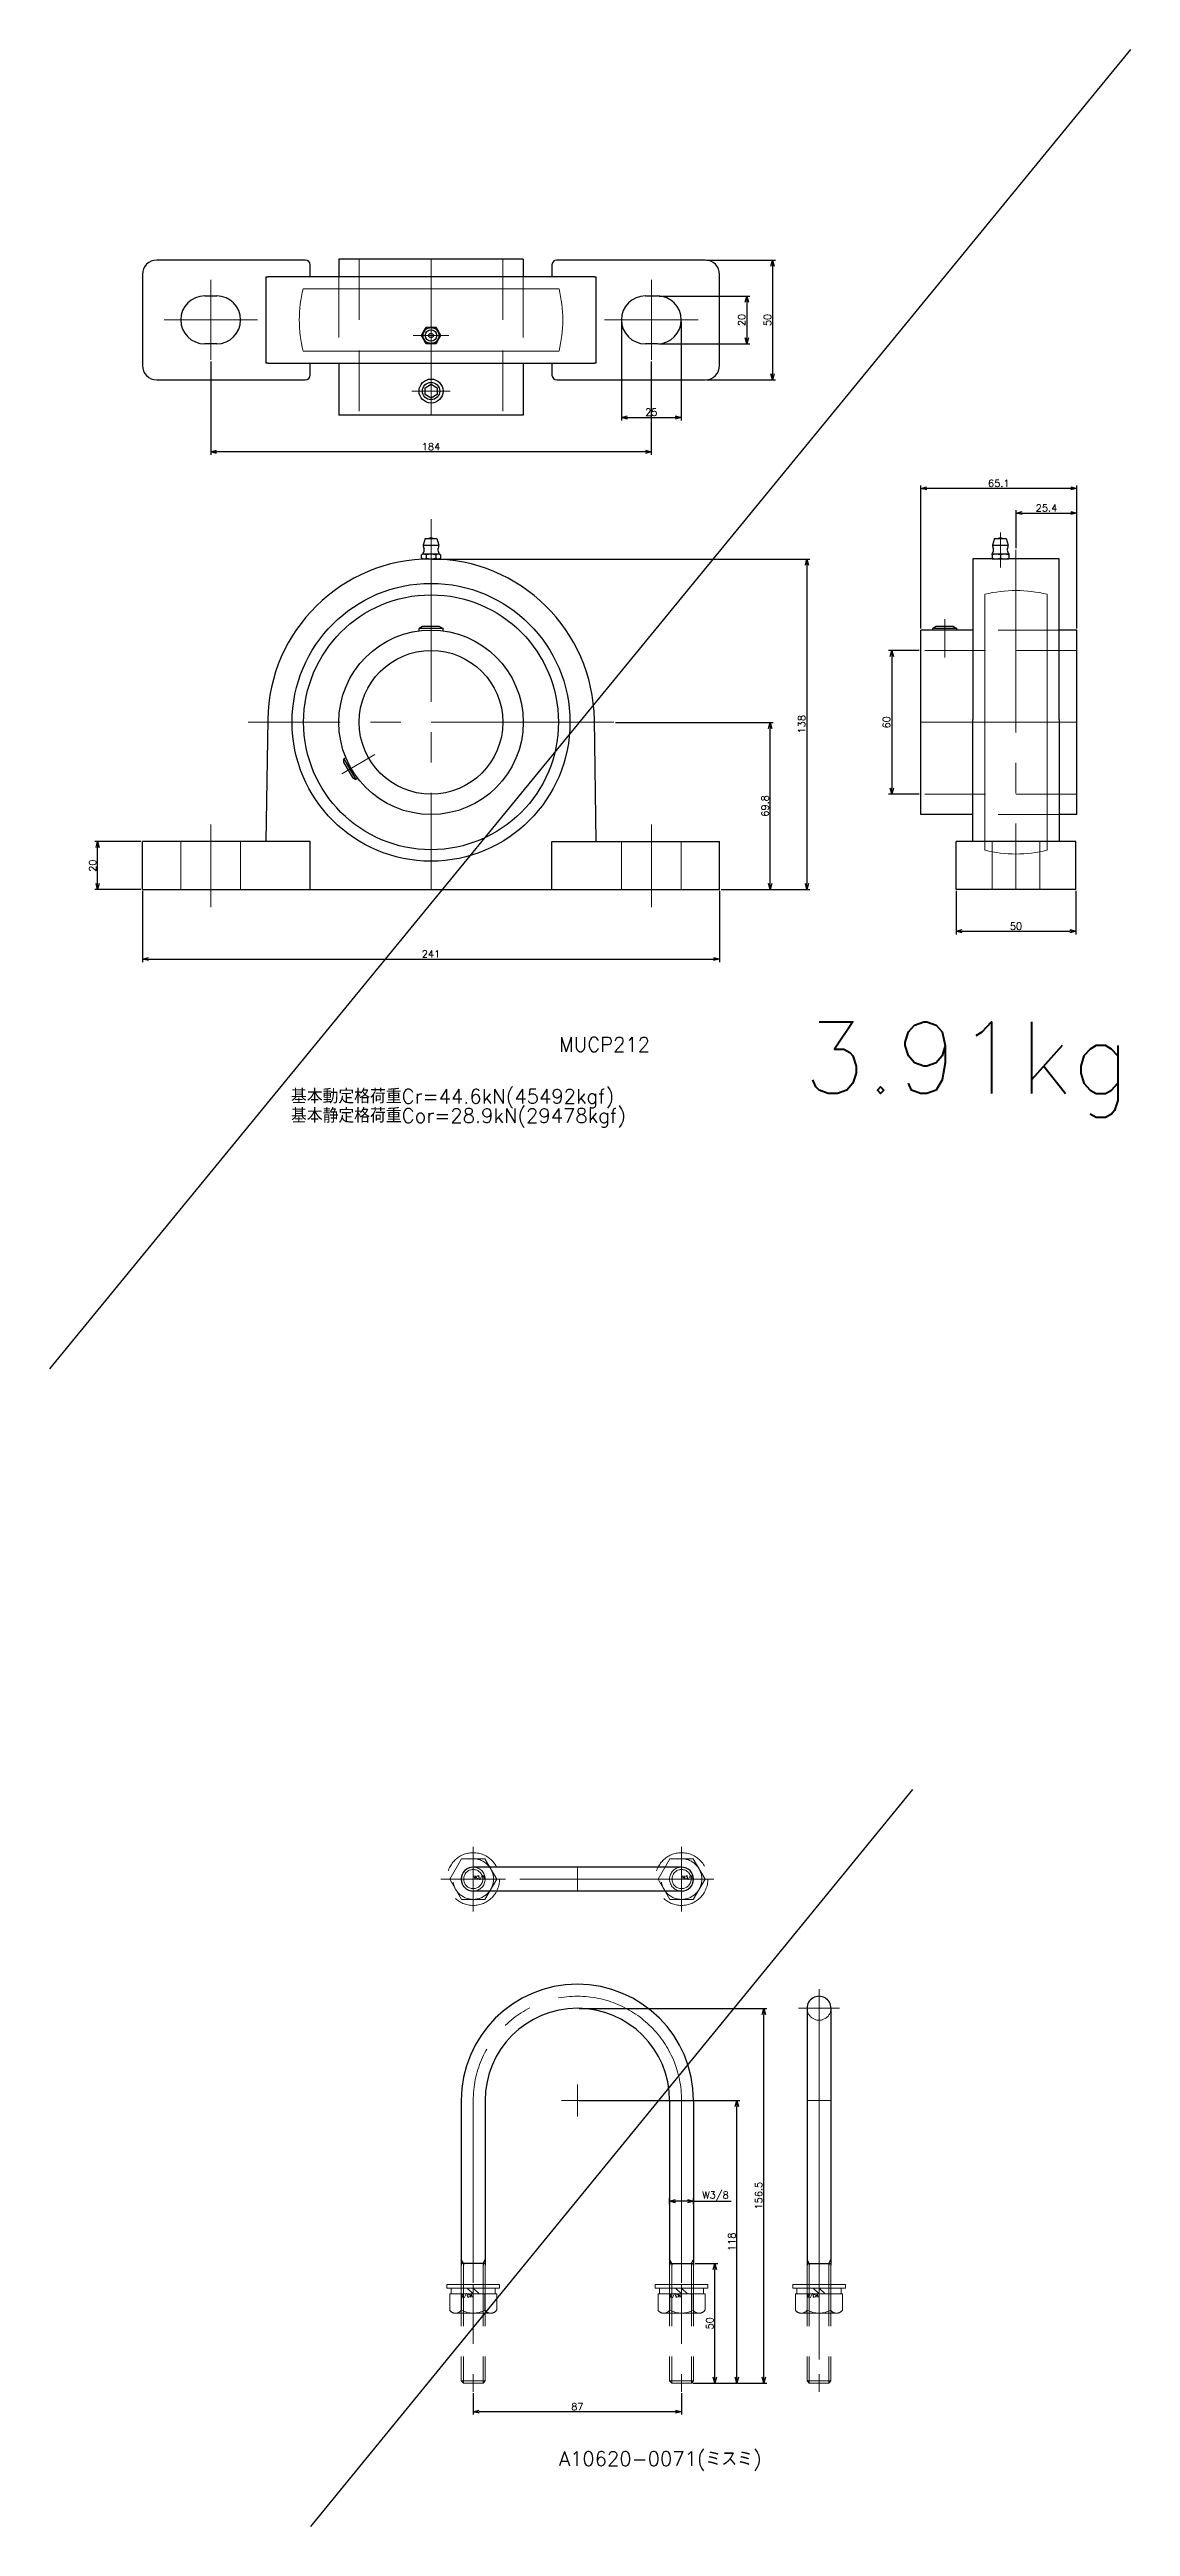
# Model space of a CAD drawing. Header units: millimetres. Extents: x -8731 to 85711, y -14522 to 31379.
# Drawn here: x -4437 to -3986, y 7098 to 8132 of the extents above; entities that cross this region are included whole.
import ezdxf

# ---------------------------------------------------------------- set-up
doc = ezdxf.new("R2010")
doc.units = ezdxf.units.MM
doc.header["$LTSCALE"] = 4
doc.header["$PDMODE"] = 99
doc.header["$PDSIZE"] = 1
doc.linetypes.add('CENTER2', pattern=[28.575, 19.05, -3.175, 3.175, -3.175])
doc.linetypes.add('HIDDEN', pattern=[9.525, 6.35, -3.175])
for name, color, linetype, lineweight in [('04_HIDDEN', 2, 'HIDDEN', 13), ('05_CENTER', 4, 'CENTER2', 13), ('08_DIM', 3, 'Continuous', 13)]:
    doc.layers.add(name, color=color, linetype=linetype, lineweight=lineweight)
doc.layers.add('10_DRAFT', color=8, linetype='Continuous', lineweight=0, plot=False)
doc.styles.add('KSS_TXT', font='txt.shx', dxfattribs={"bigfont": 'extfont2.shx'})
doc.dimstyles.new('KSS_DIM', dxfattribs={"dimscale": 3, "dimtxt": 3, "dimasz": 2.5, "dimexe": 1.25, "dimexo": 0.625, "dimtad": 1, "dimdsep": 46, "dimtxsty": 'KSS_TXT', "dimblk": 'OPEN30', "dimcen": 0, "dimazin": 2, "dimtfac": 0.75, "dimtmove": 0, "dimatfit": 3, "dimldrblk": 'OPEN30', "dimfxl": 1, "dimtolj": 1, "dimarcsym": 0})

# ---------------------------------------------------------------- blocks, each defined once
blk = doc.blocks.new('A$C05775474_1')
at = {"color": 0, "linetype": 'CENTER2'}
for p, q in [((0, -13.5), (0, 13.5)), ((13.5, 0), (-13.5, 0))]:
    blk.add_line(p, q, dxfattribs=at)
at = {"color": 0}
for p, q in [((-4.9, 8.5), (-9.8, 0)), ((-9.8, 0), (-4.9, -8.5)), ((-4.9, 8.5), (4.9, 8.5)), ((9.8, 0), (4.9, 8.5)), ((4.9, -8.5), (9.8, 0)), ((-4.9, -8.5), (4.9, -8.5))]:
    blk.add_line(p, q, dxfattribs=at)
for radius in [11, 8.49, 5, 4]:
    blk.add_circle((0, 0), radius, dxfattribs=at)
at = {"layer": '10_DRAFT', "style": 'KSS_TXT'}
blk.add_text('W3/8', height=1.25, dxfattribs=at).set_placement((0.3, 0.1))
blk = doc.blocks.new('A$C006C0163_1')
at = {"color": 0, "linetype": 'CENTER2'}
blk.add_line((0, -12), (0, 0), dxfattribs=at)
at = {"color": 0}
for p, q in [((9.8, -4), (-9.8, -4)), ((-9.8, -10.7), (-9.8, -4)), ((-9.2, -4), (-9.2, -1.5)), ((-4.9, -10.7), (-4.9, -4)), ((0, -4), (-2.5, -1.5)), ((0, -1.5), (2.5, -4)), ((4.9, -4), (4.9, -10.7)), ((9.2, -1.5), (9.2, -4)), ((9.8, -4), (9.8, -10.7)), ((7.3, -12), (-7.4, -12))]:
    blk.add_line(p, q, dxfattribs=at)
blk.add_lwpolyline([(11, -1.5), (-11, -1.5), (-11, 0), (11, 0)], close=True, dxfattribs=at)
for centre, radius, start, end in [((-7.4, -9.1), 2.94, 213.626, 326.374), ((0, -2.2), 9.8, 240, 300), ((7.3, -9.1), 2.94, 213.626, 326.374)]:
    blk.add_arc(centre, radius, start, end, dxfattribs=at)
at = {"layer": '10_DRAFT', "style": 'KSS_TXT'}
blk.add_text('W3/8', height=1.25, rotation=180, dxfattribs=at).set_placement((-0.3, -4.1))
blk = doc.blocks.new('_Open30')
at = {"color": 0, "linetype": 'ByBlock', "lineweight": -2}
for p, q in [((-1, 0.27), (0, 0)), ((0, 0), (-1, -0.27)), ((0, 0), (-1, 0))]:
    blk.add_line(p, q, dxfattribs=at)
blk = doc.blocks.new('*D1366')
at = {"layer": '08_DIM', "color": 0, "lineweight": -2, "transparency": 16777216}
for p, q in [((-4216.4, 7314.4), (-4138, 7314.4)), ((-4139.2, 7160.4), (-4139.2, 7311.9)), ((-4168.9, 7157.9), (-4138, 7157.9))]:
    blk.add_line(p, q, dxfattribs=at)
at = {"layer": 'Defpoints', "color": 0, "transparency": 16777216}
for p in [(-4217.1, 7314.4), (-4139.2, 7314.4), (-4169.5, 7157.9)]:
    blk.add_point(p, dxfattribs=at)
at = {"layer": '08_DIM', "color": 0, "lineweight": -2, "transparency": 16777216, "xscale": 2.5, "yscale": 2.5, "zscale": 2.5}
for p, rotation in [((-4139.2, 7314.4), 90), ((-4139.2, 7157.9), 270)]:
    blk.add_blockref('_Open30', p, dxfattribs=dict(at, rotation=rotation))
at = {"layer": '08_DIM', "color": 0, "transparency": 16777216, "insert": (-4141.4, 7236.2), "char_height": 3, "attachment_point": 5, "rotation": 90, "style": 'KSS_TXT'}
blk.add_mtext('\\A1;156.5', dxfattribs=at)
blk = doc.blocks.new('A$C42644532_1_1_1')
at = {"color": 0}
for p, q in [((-5, 38.5), (-5, -68.7)), ((5, 38.5), (5, -68.7)), ((-5, 0), (-5, -68.8)), ((5, 0), (5, -68.8)), ((-4.1, -68), (-5, -66.4)), ((-5, -68), (5, -68)), ((-4.1, -68), (-4.1, -68.8)), ((4.1, -68), (5, -66.4)), ((4.1, -68), (4.1, -68.8))]:
    blk.add_line(p, q, dxfattribs=at)
blk.add_arc((0, 38.5), 5, 0, 180.0012, dxfattribs=at)
at = {"layer": '04_HIDDEN'}
for p, q in [((-5, -68.8), (-5, -117.1)), ((-4.1, -68.8), (-4.1, -118)), ((4.1, -68.8), (4.1, -118)), ((5, -68.8), (5, -117.1)), ((-5, -117.1), (5, -117.1)), ((-5, -117.1), (-4.1, -118)), ((-4.1, -118), (4.1, -118)), ((5, -117.1), (4.1, -118))]:
    blk.add_line(p, q, dxfattribs=at)
at = {"layer": '04_HIDDEN', "color": 0}
blk.add_arc((0, 38.5), 5, 179.9988, 0, dxfattribs=at)
at = {"layer": '05_CENTER', "color": 0}
for p, q in [((0, 46.5), (0, -108.2)), ((-8.6, 38.5), (8.6, 38.5)), ((0, 0), (0, -121.6))]:
    blk.add_line(p, q, dxfattribs=at)
at = {"layer": '10_DRAFT'}
blk.add_line((5, 0), (-5, 0), dxfattribs=at)
blk = doc.blocks.new('A$C44007C93_1_1_1')
at = {"color": 0}
for p, q in [((-48.5, 0), (-48.5, -68.8)), ((-38.5, 0), (-38.5, -68.8)), ((38.5, 0), (38.5, -68.8)), ((48.5, 0), (48.5, -68.8)), ((-47.6, -68), (-48.5, -66.4)), ((-38.5, -68), (-48.5, -68)), ((-47.6, -68), (-47.6, -68.8)), ((-39.4, -68), (-38.5, -66.4)), ((-39.4, -68), (-39.4, -68.8)), ((39.4, -68), (38.5, -66.4)), ((38.5, -68), (48.5, -68)), ((39.4, -68), (39.4, -68.8)), ((47.6, -68), (48.5, -66.4)), ((47.6, -68), (47.6, -68.8))]:
    blk.add_line(p, q, dxfattribs=at)
for radius in [48.5, 38.5]:
    blk.add_arc((0, 0), radius, 0, 180, dxfattribs=at)
at = {"layer": '04_HIDDEN'}
for p, q in [((-48.5, -68.8), (-48.5, -117.1)), ((-47.6, -68.8), (-47.6, -118)), ((-39.4, -68.8), (-39.4, -118)), ((-38.5, -68.8), (-38.5, -117.1)), ((38.5, -68.8), (38.5, -117.1)), ((39.4, -68.8), (39.4, -118)), ((47.6, -68.8), (47.6, -118)), ((48.5, -68.8), (48.5, -117.1)), ((-38.5, -117.1), (-48.5, -117.1)), ((-48.5, -117.1), (-47.6, -118)), ((-39.4, -118), (-47.6, -118)), ((-38.5, -117.1), (-39.4, -118)), ((38.5, -117.1), (48.5, -117.1)), ((38.5, -117.1), (39.4, -118)), ((39.4, -118), (47.6, -118)), ((48.5, -117.1), (47.6, -118))]:
    blk.add_line(p, q, dxfattribs=at)
at = {"layer": '05_CENTER', "color": 0}
for p, q in [((-43.5, 0), (-43.5, -121.6)), ((43.5, 0), (43.5, -121.6))]:
    blk.add_line(p, q, dxfattribs=at)
blk.add_arc((0, 0), 43.5, 0, 180, dxfattribs=at)
at = {"layer": '10_DRAFT'}
for p, q in [((6.7, 0), (-6.7, 0)), ((0, -6.7), (0, 6.7))]:
    blk.add_line(p, q, dxfattribs=at)
blk = doc.blocks.new('*D1435')
at = {"layer": '08_DIM', "color": 0, "lineweight": -2, "transparency": 16777216}
for p, q in [((-4178.6, 7232.6), (-4178.6, 7235.2)), ((-4171.1, 7233.9), (-4176.1, 7233.9)), ((-4168.6, 7232.6), (-4168.6, 7235.2)), ((-4168.6, 7233.9), (-4152.8, 7233.9))]:
    blk.add_line(p, q, dxfattribs=at)
at = {"layer": 'Defpoints', "color": 0, "transparency": 16777216}
for p in [(-4178.6, 7233.9), (-4178.6, 7232), (-4168.6, 7232)]:
    blk.add_point(p, dxfattribs=at)
at = {"layer": '08_DIM', "color": 0, "lineweight": -2, "transparency": 16777216, "xscale": 2.5, "yscale": 2.5, "zscale": 2.5, "rotation": 180}
blk.add_blockref('_Open30', (-4178.6, 7233.9), dxfattribs=at)
at = {"layer": '08_DIM', "color": 0, "lineweight": -2, "transparency": 16777216, "xscale": 2.5, "yscale": 2.5, "zscale": 2.5}
blk.add_blockref('_Open30', (-4168.6, 7233.9), dxfattribs=at)
at = {"layer": '08_DIM', "color": 0, "transparency": 16777216, "insert": (-4159.4, 7236), "char_height": 3, "attachment_point": 5, "style": 'KSS_TXT'}
blk.add_mtext('\\A1;W3/8', dxfattribs=at)
blk = doc.blocks.new('*D1436')
at = {"layer": '08_DIM', "color": 0, "lineweight": -2, "transparency": 16777216}
for p, q in [((-4216.4, 7275.9), (-4149.2, 7275.9)), ((-4150.5, 7160.4), (-4150.5, 7273.4)), ((-4168.9, 7157.9), (-4149.2, 7157.9))]:
    blk.add_line(p, q, dxfattribs=at)
at = {"layer": 'Defpoints', "color": 0, "transparency": 16777216}
for p in [(-4217.1, 7275.9), (-4150.5, 7275.9), (-4169.5, 7157.9)]:
    blk.add_point(p, dxfattribs=at)
at = {"layer": '08_DIM', "color": 0, "lineweight": -2, "transparency": 16777216, "xscale": 2.5, "yscale": 2.5, "zscale": 2.5}
for p, rotation in [((-4150.5, 7275.9), 90), ((-4150.5, 7157.9), 270)]:
    blk.add_blockref('_Open30', p, dxfattribs=dict(at, rotation=rotation))
at = {"layer": '08_DIM', "color": 0, "transparency": 16777216, "insert": (-4152.6, 7216.9), "char_height": 3, "attachment_point": 5, "rotation": 90, "style": 'KSS_TXT'}
blk.add_mtext('\\A1;118', dxfattribs=at)
blk = doc.blocks.new('*D1437')
at = {"layer": '08_DIM', "color": 0, "lineweight": -2, "transparency": 16777216}
for p, q in [((-4167.9, 7207.9), (-4158.4, 7207.9)), ((-4159.7, 7160.4), (-4159.7, 7205.4)), ((-4168.9, 7157.9), (-4158.4, 7157.9))]:
    blk.add_line(p, q, dxfattribs=at)
at = {"layer": 'Defpoints', "color": 0, "transparency": 16777216}
for p in [(-4168.6, 7207.9), (-4159.7, 7207.9), (-4169.5, 7157.9)]:
    blk.add_point(p, dxfattribs=at)
at = {"layer": '08_DIM', "color": 0, "lineweight": -2, "transparency": 16777216, "xscale": 2.5, "yscale": 2.5, "zscale": 2.5}
for p, rotation in [((-4159.7, 7207.9), 90), ((-4159.7, 7157.9), 270)]:
    blk.add_blockref('_Open30', p, dxfattribs=dict(at, rotation=rotation))
at = {"layer": '08_DIM', "color": 0, "transparency": 16777216, "insert": (-4161.8, 7182.9), "char_height": 3, "attachment_point": 5, "rotation": 90, "style": 'KSS_TXT'}
blk.add_mtext('\\A1;50', dxfattribs=at)
blk = doc.blocks.new('*D1438')
at = {"layer": '08_DIM', "color": 0, "lineweight": -2, "transparency": 16777216}
for p, q in [((-4260.6, 7153.8), (-4260.6, 7144.8)), ((-4176.1, 7146), (-4258.1, 7146)), ((-4173.6, 7153.8), (-4173.6, 7144.8))]:
    blk.add_line(p, q, dxfattribs=at)
at = {"layer": 'Defpoints', "color": 0, "transparency": 16777216}
for p in [(-4260.6, 7154.4), (-4260.6, 7146), (-4173.6, 7154.4)]:
    blk.add_point(p, dxfattribs=at)
at = {"layer": '08_DIM', "color": 0, "lineweight": -2, "transparency": 16777216, "xscale": 2.5, "yscale": 2.5, "zscale": 2.5, "rotation": 180}
blk.add_blockref('_Open30', (-4260.6, 7146), dxfattribs=at)
at = {"layer": '08_DIM', "color": 0, "lineweight": -2, "transparency": 16777216, "xscale": 2.5, "yscale": 2.5, "zscale": 2.5}
blk.add_blockref('_Open30', (-4173.6, 7146), dxfattribs=at)
at = {"layer": '08_DIM', "color": 0, "transparency": 16777216, "insert": (-4217.1, 7148.1), "char_height": 3, "attachment_point": 5, "style": 'KSS_TXT'}
blk.add_mtext('\\A1;87', dxfattribs=at)
blk = doc.blocks.new('*D2033')
at = {"layer": '08_DIM', "color": 0, "lineweight": -2, "transparency": 16777216}
for p, q in [((-4074.3, 7881.3), (-4087.1, 7881.3)), ((-4085.8, 7878.8), (-4085.8, 7823.8)), ((-4074.3, 7821.3), (-4087.1, 7821.3))]:
    blk.add_line(p, q, dxfattribs=at)
at = {"layer": 'Defpoints', "color": 0, "transparency": 16777216}
for p in [(-4073.6, 7881.3), (-4085.8, 7821.3), (-4073.6, 7821.3)]:
    blk.add_point(p, dxfattribs=at)
at = {"layer": '08_DIM', "color": 0, "lineweight": -2, "transparency": 16777216, "xscale": 2.5, "yscale": 2.5, "zscale": 2.5}
for p, rotation in [((-4085.8, 7881.3), 90), ((-4085.8, 7821.3), 270)]:
    blk.add_blockref('_Open30', p, dxfattribs=dict(at, rotation=rotation))
at = {"layer": '08_DIM', "color": 0, "transparency": 16777216, "insert": (-4088, 7851.3), "char_height": 3, "attachment_point": 5, "rotation": 90, "style": 'KSS_TXT'}
blk.add_mtext('\\A1;60', dxfattribs=at)
blk = doc.blocks.new('MUCP212c_1_1_1')
at = {"color": 0}
for p, q in [((-144.5, 25), (-206.5, 25)), ((-142.5, 18), (-142.5, 23)), ((-53.5, 25.4), (-130.5, 25.4)), ((-130.5, 25.4), (-130.5, 18)), ((-53.5, 25.4), (-53.5, 18)), ((-41.5, 23), (-41.5, 18)), ((22.5, 25), (-39.5, 25)), ((-212.5, 19), (-212.5, -19)), ((-161, 18), (-161, -18)), ((-161, 18), (-160.2, 18)), ((-23.8, 18), (-160.2, 18)), ((-23.8, 18), (-23, 18)), ((-23, -18), (-23, 18)), ((28.5, -19), (28.5, 19)), ((-186.5, 10), (-181.5, 10)), ((-2.5, 10), (2.5, 10)), ((-181.5, -10), (-186.5, -10)), ((2.5, -10), (-2.5, -10)), ((-160.2, -18), (-161, -18)), ((-160.2, -18), (-23.8, -18)), ((-142.5, -23), (-142.5, -18)), ((-130.5, -18), (-130.5, -39.7)), ((-53.5, -18), (-53.5, -39.7)), ((-41.5, -18), (-41.5, -23)), ((-23, -18), (-23.8, -18)), ((-206.5, -25), (-144.5, -25)), ((-94.5, -28.3), (-92, -26.8)), ((-94.5, -31.1), (-94.5, -28.3)), ((-92, -26.8), (-89.5, -28.3)), ((-89.5, -28.3), (-89.5, -31.1)), ((-39.5, -25), (22.5, -25)), ((-53.5, -39.7), (-130.5, -39.7)), ((-92, -32.6), (-94.5, -31.1)), ((-89.5, -31.1), (-92, -32.6))]:
    blk.add_line(p, q, dxfattribs=at)
for centre, radius in [((-92, -6.5), 3.3), ((-92, -6.5), 2.4), ((-92, -6.5), 0.929), ((-92, -29.7), 5), ((-92, -29.7), 3.61)]:
    blk.add_circle(centre, radius, dxfattribs=at)
for centre, radius, start, end in [((-206.5, 19), 6, 90, 180), ((-144.5, 23), 2, 0, 90), ((-39.5, 23), 2, 90, 180), ((22.5, 19), 6, 0, 90), ((-186.5, 0), 10, 90, 270), ((-181.5, 0), 10, 270, 90), ((-2.5, 0), 10, 90, 270), ((2.5, 0), 10, 270, 90), ((-92, -6.5), 3.5, 150, 210), ((-92, -6.5), 3.5, 90, 150), ((-92, -6.5), 3.5, 210, 270), ((-92, -6.5), 3.5, 30, 90), ((-92, -6.5), 3.5, 270, 330), ((-92, -6.5), 3.5, 330, 30), ((-206.5, -19), 6, 180, 270), ((22.5, -19), 6, 270, 0), ((-144.5, -23), 2, 270, 0), ((-39.5, -23), 2, 180, 270)]:
    blk.add_arc(centre, radius, start, end, dxfattribs=at)
for points, weights in [([(-96, -6.5), (-95.5, -5.6), (-95, -4.7)], [1.06657306684, 1.07194812406, 1]), ([(-95, -8.2), (-95.5, -7.4), (-96, -6.5)], [1, 1.07194812406, 1.06657306684]), ([(-95, -4.7), (-94.6, -3.9), (-94, -3)], [1, 1.07194812406, 1.06657306684]), ([(-94, -10), (-94.6, -9.1), (-95, -8.2)], [1.06657306684, 1.07194812406, 1]), ([(-94, -3), (-92.9, -3), (-92, -3)], [1.06657306684, 1.07194812406, 1]), ([(-92, -10), (-92.9, -10), (-94, -10)], [1, 1.07194812406, 1.06657306684]), ([(-92, -3), (-91.1, -3), (-90, -3)], [1, 1.07194812406, 1.06657306684]), ([(-90, -10), (-91.1, -10), (-92, -10)], [1.06657306684, 1.07194812406, 1]), ([(-90, -3), (-89.4, -3.9), (-89, -4.7)], [1.06657306684, 1.07194812406, 1]), ([(-89, -8.2), (-89.4, -9.1), (-90, -10)], [1, 1.07194812406, 1.06657306684]), ([(-89, -4.7), (-88.5, -5.6), (-88, -6.5)], [1, 1.07194812406, 1.06657306684]), ([(-88, -6.5), (-88.5, -7.4), (-89, -8.2)], [1.06657306684, 1.07194812406, 1])]:
    blk.add_rational_spline(points, weights, degree=2, dxfattribs=at)
at = {"layer": '04_HIDDEN', "color": 0}
for p, q in [((-122, 25.4), (-122, -39.7)), ((-62, 25.4), (-62, -39.7)), ((-130.5, 18), (-130.5, -18)), ((-53.5, 18), (-53.5, -18))]:
    blk.add_line(p, q, dxfattribs=at)
at = {"layer": '05_CENTER', "color": 0}
for p, q in [((-184, 16.7), (-184, -16.7)), ((0, 16.7), (0, -16.7)), ((-164.5, 0), (-203.5, 0)), ((-19.5, 0), (19.5, 0)), ((-99.5, -6.5), (-84.5, -6.5)), ((-100, -29.7), (-84, -29.7))]:
    blk.add_line(p, q, dxfattribs=at)
at = {"layer": '10_DRAFT'}
for p, q in [((-92, 25.4), (-92, -39.7)), ((-145.4, 13), (-38.6, 13)), ((-145.4, -13), (-38.6, -13))]:
    blk.add_line(p, q, dxfattribs=at)
for start, end in [(166.328, 193.672), (346.328, 13.672)]:
    blk.add_arc((-92, 0), 55, start, end, dxfattribs=at)
blk = doc.blocks.new('MUCP212a_1_1_1')
at = {"color": 0}
for p, q in [((-2.4, 146.5), (-3.3, 143.8)), ((-2.4, 146.5), (2.4, 146.5)), ((2.4, 146.5), (3.3, 143.8)), ((-3.5, 140), (-4, 139.7)), ((-4, 138.3), (-4, 139.7)), ((-3.5, 138), (-4, 138.3)), ((-3, 140), (-3.5, 140)), ((-3.5, 138), (-3, 138)), ((-3.3, 143.8), (3.3, 143.8)), ((-3.2, 138), (-3.2, 137.9)), ((0, 140), (-3, 140)), ((-3, 138), (0, 138)), ((-2, 139.7), (-2, 138.3)), ((3, 140), (0, 140)), ((0, 138), (3, 138)), ((2, 139.7), (2, 138.3)), ((3.5, 140), (3, 140)), ((3, 138), (3.5, 138)), ((3.2, 138), (3.2, 137.9)), ((3.5, 140), (4, 139.7)), ((3.5, 138), (4, 138.3)), ((4, 139.7), (4, 138.3)), ((-3.6, 109.8), (-5, 109)), ((5, 109), (-5, 109)), ((-5, 108), (-5, 109)), ((3.6, 109.8), (-3.6, 109.8)), ((3.6, 109.8), (5, 109)), ((5, 108), (5, 109)), ((-68.2, 70.9), (-69, 20)), ((69, 20), (68.2, 70.9)), ((-35.6, 55), (-36.4, 54.5)), ((-36.4, 54.5), (-31.4, 45.9)), ((-36.4, 52.9), (-36.4, 54.5)), ((-36.4, 52.9), (-32.8, 46.7)), ((-32.8, 46.7), (-31.4, 45.9)), ((-30.6, 46.4), (-31.4, 45.9)), ((-120.5, 0), (-120.5, 20)), ((-50.5, 20), (-120.5, 20)), ((-50.5, 0), (-50.5, 20)), ((50.5, 20), (120.5, 20)), ((50.5, 0), (50.5, 20)), ((120.5, 0), (120.5, 20)), ((-120.5, 0), (120.5, 0))]:
    blk.add_line(p, q, dxfattribs=at)
for radius in [58, 53.2, 38.5, 30]:
    blk.add_circle((0, 69.8), radius, dxfattribs=at)
for centre, radius, start, end in [((0, 145.2), 1.59, 54.1961, 125.8039), ((0, 69.8), 68.2, 0.8929, 179.1071), ((-8.7, 142.9), 6, 330.761, 348.6534), ((0, 143.8), 3.3, 180, 207.487), ((-3.6, 141.9), 0.8, 348.6534, 27.487), ((3.6, 141.9), 0.8, 152.513, 191.3466), ((0, 143.8), 3.3, 332.513, 0), ((8.7, 142.9), 6, 191.3466, 209.239)]:
    blk.add_arc(centre, radius, start, end, dxfattribs=at)
for points, weights in [([(-3, 140), (-3.5, 140), (-4, 139.7)], [1, 1.07194812406, 1.06657306684]), ([(-4, 138.3), (-3.5, 138), (-3, 138)], [1.06657306684, 1.07194812406, 1]), ([(-2, 139.7), (-2.6, 140), (-3, 140)], [1.06657306684, 1.07194812406, 1]), ([(-3, 138), (-2.6, 138), (-2, 138.3)], [1, 1.07194812406, 1.06657306684]), ([(0, 140), (-0.9, 140), (-2, 139.7)], [1, 1.07194812406, 1.06657306684]), ([(-2, 138.3), (-0.9, 138), (0, 138)], [1.06657306684, 1.07194812406, 1]), ([(2, 139.7), (0.9, 140), (0, 140)], [1.06657306684, 1.07194812406, 1]), ([(0, 138), (0.9, 138), (2, 138.3)], [1, 1.07194812406, 1.06657306684]), ([(3, 140), (2.6, 140), (2, 139.7)], [1, 1.07194812406, 1.06657306684]), ([(2, 138.3), (2.6, 138), (3, 138)], [1.06657306684, 1.07194812406, 1]), ([(4, 139.7), (3.5, 140), (3, 140)], [1.06657306684, 1.07194812406, 1]), ([(3, 138), (3.5, 138), (4, 138.3)], [1, 1.07194812406, 1.06657306684])]:
    blk.add_rational_spline(points, weights, degree=2, dxfattribs=at)
at = {"layer": '04_HIDDEN', "color": 0}
for p, q in [((-104.5, 0), (-104.5, 20)), ((-79.5, 0), (-79.5, 20)), ((79.5, 0), (79.5, 20)), ((104.5, 0), (104.5, 20))]:
    blk.add_line(p, q, dxfattribs=at)
at = {"layer": '05_CENTER', "color": 0}
for p, q in [((0, 154.6), (0, 0)), ((76.3, 69.8), (-76.3, 69.8)), ((-37.2, 48.3), (-23.4, 56.3)), ((-92, 27.1), (-92, -7.4)), ((92, 27.1), (92, -7.4))]:
    blk.add_line(p, q, dxfattribs=at)
blk = doc.blocks.new('MUCP212b_1_1_1')
at = {"color": 0}
for p, q in [((-8.9, 146.5), (-9.8, 143.8)), ((-8.9, 146.5), (-4.1, 146.5)), ((-4.1, 146.5), (-3.2, 143.8)), ((-18, 138), (-18, 70.9)), ((-10, 138), (-18, 138)), ((-8.3, 140), (-10, 140)), ((-10, 139.7), (-10, 138.3)), ((-10, 138), (-8.3, 138)), ((-9.8, 143.8), (-3.2, 143.8)), ((-4.8, 140), (-8.3, 140)), ((-8.3, 138), (-4.8, 138)), ((-6.5, 139.7), (-6.5, 138.3)), ((-3, 140), (-4.8, 140)), ((-4.8, 138), (-3, 138)), ((-3, 139.7), (-3, 138.3)), ((18, 138), (-3, 138)), ((18, 70.9), (18, 138)), ((-39.7, 31.3), (-39.7, 108.3)), ((-18, 108.3), (-39.7, 108.3)), ((-33.3, 109.8), (-34.7, 109)), ((-24.7, 109), (-34.7, 109)), ((-34.7, 108.3), (-34.7, 109)), ((-26.1, 109.8), (-33.3, 109.8)), ((-26.1, 109.8), (-24.7, 109)), ((-24.7, 108.3), (-24.7, 109)), ((25.4, 108.3), (18, 108.3)), ((25.4, 31.3), (25.4, 108.3)), ((-18, 20), (-18, 70.9)), ((18, 70.9), (18, 20)), ((-18, 31.3), (-39.7, 31.3)), ((25.4, 31.3), (18, 31.3)), ((25, 20), (-25, 20)), ((-25, 0), (-25, 20)), ((25, 0), (25, 20)), ((25, 0), (-25, 0))]:
    blk.add_line(p, q, dxfattribs=at)
for centre, radius, start, end in [((-6.5, 145.2), 1.59, 54.1961, 125.8039), ((-15.2, 142.9), 6, 330.761, 348.6534), ((-6.5, 143.8), 3.3, 180, 207.487), ((-10.1, 141.9), 0.8, 348.6534, 27.487), ((-2.9, 141.9), 0.8, 152.513, 191.3466), ((-6.5, 143.8), 3.3, 332.513, 0), ((2.2, 142.9), 6, 191.3466, 209.239)]:
    blk.add_arc(centre, radius, start, end, dxfattribs=at)
for points, weights in [([(-8.3, 140), (-9.1, 140), (-10, 139.7)], [1, 1.07194812406, 1.06657306684]), ([(-10, 139.7), (-10, 140), (-10, 140)], [1.06657306684, 1.07194812406, 1]), ([(-10, 138.3), (-9.1, 138), (-8.3, 138)], [1.06657306684, 1.07194812406, 1]), ([(-10, 138), (-10, 138), (-10, 138.3)], [1, 1.07194812406, 1.06657306684]), ([(-6.5, 139.7), (-7.4, 140), (-8.3, 140)], [1.06657306684, 1.07194812406, 1]), ([(-8.3, 138), (-7.4, 138), (-6.5, 138.3)], [1, 1.07194812406, 1.06657306684]), ([(-4.8, 140), (-5.6, 140), (-6.5, 139.7)], [1, 1.07194812406, 1.06657306684]), ([(-6.5, 138.3), (-5.6, 138), (-4.8, 138)], [1.06657306684, 1.07194812406, 1]), ([(-3, 139.7), (-3.9, 140), (-4.8, 140)], [1.06657306684, 1.07194812406, 1]), ([(-4.8, 138), (-3.9, 138), (-3, 138.3)], [1, 1.07194812406, 1.06657306684]), ([(-3, 140), (-3, 140), (-3, 139.7)], [1, 1.07194812406, 1.06657306684]), ([(-3, 138.3), (-3, 138), (-3, 138)], [1.06657306684, 1.07194812406, 1])]:
    blk.add_rational_spline(points, weights, degree=2, dxfattribs=at)
at = {"layer": '04_HIDDEN', "color": 0}
for p, q in [((18, 108.3), (-18, 108.3)), ((25.4, 99.8), (-39.7, 99.8)), ((25.4, 39.8), (-39.7, 39.8)), ((18, 31.3), (-18, 31.3)), ((-10, 0), (-10, 20)), ((10, 0), (10, 20))]:
    blk.add_line(p, q, dxfattribs=at)
at = {"layer": '05_CENTER', "color": 0}
for p, q in [((-6.5, 134.4), (-6.5, 149)), ((0, 141.8), (0, 0)), ((-29.7, 112.8), (-29.7, 96.8))]:
    blk.add_line(p, q, dxfattribs=at)
at = {"layer": '10_DRAFT'}
for p, q in [((-13, 123.2), (-13, 16.4)), ((13, 123.2), (13, 16.4)), ((25.4, 69.8), (-39.7, 69.8))]:
    blk.add_line(p, q, dxfattribs=at)
for start, end in [(76.328, 103.672), (256.328, 283.672)]:
    blk.add_arc((0, 69.8), 55, start, end, dxfattribs=at)
blk = doc.blocks.new('*D2038')
at = {"layer": '08_DIM', "color": 0, "lineweight": -2, "transparency": 16777216}
for p, q in [((-4073.6, 7890.5), (-4073.6, 7950.2)), ((-4011, 7949), (-4071.1, 7949)), ((-4008.5, 7890.5), (-4008.5, 7950.2))]:
    blk.add_line(p, q, dxfattribs=at)
at = {"layer": 'Defpoints', "color": 0, "transparency": 16777216}
for p in [(-4073.6, 7949), (-4073.6, 7889.8), (-4008.5, 7889.8)]:
    blk.add_point(p, dxfattribs=at)
at = {"layer": '08_DIM', "color": 0, "lineweight": -2, "transparency": 16777216, "xscale": 2.5, "yscale": 2.5, "zscale": 2.5, "rotation": 180}
blk.add_blockref('_Open30', (-4073.6, 7949), dxfattribs=at)
at = {"layer": '08_DIM', "color": 0, "lineweight": -2, "transparency": 16777216, "xscale": 2.5, "yscale": 2.5, "zscale": 2.5}
blk.add_blockref('_Open30', (-4008.5, 7949), dxfattribs=at)
at = {"layer": '08_DIM', "color": 0, "transparency": 16777216, "insert": (-4041.1, 7951.1), "char_height": 3, "attachment_point": 5, "style": 'KSS_TXT'}
blk.add_mtext('\\A1;65.1', dxfattribs=at)
blk = doc.blocks.new('*D2039')
at = {"layer": '08_DIM', "color": 0, "lineweight": -2, "transparency": 16777216}
for p, q in [((-4033.9, 7924), (-4033.9, 7939.9)), ((-4031.4, 7938.7), (-4011, 7938.7)), ((-4008.5, 7890.5), (-4008.5, 7939.9))]:
    blk.add_line(p, q, dxfattribs=at)
at = {"layer": 'Defpoints', "color": 0, "transparency": 16777216}
for p in [(-4008.5, 7938.7), (-4033.9, 7923.3), (-4008.5, 7889.8)]:
    blk.add_point(p, dxfattribs=at)
at = {"layer": '08_DIM', "color": 0, "lineweight": -2, "transparency": 16777216, "xscale": 2.5, "yscale": 2.5, "zscale": 2.5, "rotation": 180}
blk.add_blockref('_Open30', (-4033.9, 7938.7), dxfattribs=at)
at = {"layer": '08_DIM', "color": 0, "lineweight": -2, "transparency": 16777216, "xscale": 2.5, "yscale": 2.5, "zscale": 2.5}
blk.add_blockref('_Open30', (-4008.5, 7938.7), dxfattribs=at)
at = {"layer": '08_DIM', "color": 0, "transparency": 16777216, "insert": (-4021.2, 7940.8), "char_height": 3, "attachment_point": 5, "style": 'KSS_TXT'}
blk.add_mtext('\\A1;25.4', dxfattribs=at)
blk = doc.blocks.new('*D2040')
at = {"layer": '08_DIM', "color": 0, "lineweight": -2, "transparency": 16777216}
for p, q in [((-4398.7, 7780.9), (-4398.7, 7751.2)), ((-4157.7, 7780.9), (-4157.7, 7751.2)), ((-4396.2, 7752.5), (-4160.2, 7752.5))]:
    blk.add_line(p, q, dxfattribs=at)
at = {"layer": 'Defpoints', "color": 0, "transparency": 16777216}
for p in [(-4398.7, 7781.5), (-4157.7, 7781.5), (-4157.7, 7752.5)]:
    blk.add_point(p, dxfattribs=at)
at = {"layer": '08_DIM', "color": 0, "lineweight": -2, "transparency": 16777216, "xscale": 2.5, "yscale": 2.5, "zscale": 2.5, "rotation": 180}
blk.add_blockref('_Open30', (-4398.7, 7752.5), dxfattribs=at)
at = {"layer": '08_DIM', "color": 0, "lineweight": -2, "transparency": 16777216, "xscale": 2.5, "yscale": 2.5, "zscale": 2.5}
blk.add_blockref('_Open30', (-4157.7, 7752.5), dxfattribs=at)
at = {"layer": '08_DIM', "color": 0, "transparency": 16777216, "insert": (-4278.2, 7754.6), "char_height": 3, "attachment_point": 5, "style": 'KSS_TXT'}
blk.add_mtext('\\A1;241', dxfattribs=at)
blk = doc.blocks.new('*D2041')
at = {"layer": '08_DIM', "color": 0, "lineweight": -2, "transparency": 16777216}
for p, q in [((-4201.2, 7851.3), (-4135.3, 7851.3)), ((-4136.6, 7784), (-4136.6, 7848.8)), ((-4157.1, 7781.5), (-4135.3, 7781.5))]:
    blk.add_line(p, q, dxfattribs=at)
at = {"layer": 'Defpoints', "color": 0, "transparency": 16777216}
for p in [(-4201.9, 7851.3), (-4136.6, 7851.3), (-4157.7, 7781.5)]:
    blk.add_point(p, dxfattribs=at)
at = {"layer": '08_DIM', "color": 0, "lineweight": -2, "transparency": 16777216, "xscale": 2.5, "yscale": 2.5, "zscale": 2.5}
for p, rotation in [((-4136.6, 7851.3), 90), ((-4136.6, 7781.5), 270)]:
    blk.add_blockref('_Open30', p, dxfattribs=dict(at, rotation=rotation))
at = {"layer": '08_DIM', "color": 0, "transparency": 16777216, "insert": (-4138.7, 7816.4), "char_height": 3, "attachment_point": 5, "rotation": 90, "style": 'KSS_TXT'}
blk.add_mtext('\\A1;69.8', dxfattribs=at)
blk = doc.blocks.new('*D2042')
at = {"layer": '08_DIM', "color": 0, "lineweight": -2, "transparency": 16777216}
for p, q in [((-4399.3, 7801.5), (-4418.6, 7801.5)), ((-4417.4, 7784), (-4417.4, 7799)), ((-4399.3, 7781.5), (-4418.6, 7781.5))]:
    blk.add_line(p, q, dxfattribs=at)
at = {"layer": 'Defpoints', "color": 0, "transparency": 16777216}
for p in [(-4417.4, 7801.5), (-4398.7, 7801.5), (-4398.7, 7781.5)]:
    blk.add_point(p, dxfattribs=at)
at = {"layer": '08_DIM', "color": 0, "lineweight": -2, "transparency": 16777216, "xscale": 2.5, "yscale": 2.5, "zscale": 2.5}
for p, rotation in [((-4417.4, 7801.5), 90), ((-4417.4, 7781.5), 270)]:
    blk.add_blockref('_Open30', p, dxfattribs=dict(at, rotation=rotation))
at = {"layer": '08_DIM', "color": 0, "transparency": 16777216, "insert": (-4419.5, 7791.5), "char_height": 3, "attachment_point": 5, "rotation": 90, "style": 'KSS_TXT'}
blk.add_mtext('\\A1;20', dxfattribs=at)
blk = doc.blocks.new('*D2043')
at = {"layer": '08_DIM', "color": 0, "lineweight": -2, "transparency": 16777216}
for p, q in [((-4163.1, 8044.3), (-4134.3, 8044.3)), ((-4135.6, 8041.8), (-4135.6, 7996.8)), ((-4163.1, 7994.3), (-4134.3, 7994.3))]:
    blk.add_line(p, q, dxfattribs=at)
at = {"layer": 'Defpoints', "color": 0, "transparency": 16777216}
for p in [(-4163.7, 8044.3), (-4163.7, 7994.3), (-4135.6, 7994.3)]:
    blk.add_point(p, dxfattribs=at)
at = {"layer": '08_DIM', "color": 0, "lineweight": -2, "transparency": 16777216, "xscale": 2.5, "yscale": 2.5, "zscale": 2.5}
for p, rotation in [((-4135.6, 8044.3), 90), ((-4135.6, 7994.3), 270)]:
    blk.add_blockref('_Open30', p, dxfattribs=dict(at, rotation=rotation))
at = {"layer": '08_DIM', "color": 0, "transparency": 16777216, "insert": (-4137.7, 8019.3), "char_height": 3, "attachment_point": 5, "rotation": 90, "style": 'KSS_TXT'}
blk.add_mtext('\\A1;50', dxfattribs=at)
blk = doc.blocks.new('*D2044')
at = {"layer": '08_DIM', "color": 0, "lineweight": -2, "transparency": 16777216}
for p, q in [((-4370.2, 8002), (-4370.2, 7963)), ((-4186.2, 8002), (-4186.2, 7963)), ((-4188.7, 7964.3), (-4367.7, 7964.3))]:
    blk.add_line(p, q, dxfattribs=at)
at = {"layer": 'Defpoints', "color": 0, "transparency": 16777216}
for p in [(-4370.2, 8002.7), (-4186.2, 8002.7), (-4370.2, 7964.3)]:
    blk.add_point(p, dxfattribs=at)
at = {"layer": '08_DIM', "color": 0, "lineweight": -2, "transparency": 16777216, "xscale": 2.5, "yscale": 2.5, "zscale": 2.5, "rotation": 180}
blk.add_blockref('_Open30', (-4370.2, 7964.3), dxfattribs=at)
at = {"layer": '08_DIM', "color": 0, "lineweight": -2, "transparency": 16777216, "xscale": 2.5, "yscale": 2.5, "zscale": 2.5}
blk.add_blockref('_Open30', (-4186.2, 7964.3), dxfattribs=at)
at = {"layer": '08_DIM', "color": 0, "transparency": 16777216, "insert": (-4278.2, 7966.4), "char_height": 3, "attachment_point": 5, "style": 'KSS_TXT'}
blk.add_mtext('\\A1;184', dxfattribs=at)
blk = doc.blocks.new('*D2045')
at = {"layer": '08_DIM', "color": 0, "lineweight": -2, "transparency": 16777216}
for p, q in [((-4183.1, 8029.3), (-4145.1, 8029.3)), ((-4146.3, 8026.8), (-4146.3, 8011.8)), ((-4183.1, 8009.3), (-4145.1, 8009.3))]:
    blk.add_line(p, q, dxfattribs=at)
at = {"layer": 'Defpoints', "color": 0, "transparency": 16777216}
for p in [(-4183.7, 8029.3), (-4183.7, 8009.3), (-4146.3, 8009.3)]:
    blk.add_point(p, dxfattribs=at)
at = {"layer": '08_DIM', "color": 0, "lineweight": -2, "transparency": 16777216, "xscale": 2.5, "yscale": 2.5, "zscale": 2.5}
for p, rotation in [((-4146.3, 8029.3), 90), ((-4146.3, 8009.3), 270)]:
    blk.add_blockref('_Open30', p, dxfattribs=dict(at, rotation=rotation))
at = {"layer": '08_DIM', "color": 0, "transparency": 16777216, "insert": (-4148.5, 8019.3), "char_height": 3, "attachment_point": 5, "rotation": 90, "style": 'KSS_TXT'}
blk.add_mtext('\\A1;20', dxfattribs=at)
blk = doc.blocks.new('*D2062')
at = {"layer": '08_DIM', "color": 0, "lineweight": -2, "transparency": 16777216}
for p, q in [((-4058.9, 7780.9), (-4058.9, 7762.8)), ((-4008.9, 7780.9), (-4008.9, 7762.8)), ((-4056.4, 7764.1), (-4011.4, 7764.1))]:
    blk.add_line(p, q, dxfattribs=at)
at = {"layer": 'Defpoints', "color": 0, "transparency": 16777216}
for p in [(-4058.9, 7781.5), (-4008.9, 7781.5), (-4008.9, 7764.1)]:
    blk.add_point(p, dxfattribs=at)
at = {"layer": '08_DIM', "color": 0, "lineweight": -2, "transparency": 16777216, "xscale": 2.5, "yscale": 2.5, "zscale": 2.5, "rotation": 180}
blk.add_blockref('_Open30', (-4058.9, 7764.1), dxfattribs=at)
at = {"layer": '08_DIM', "color": 0, "lineweight": -2, "transparency": 16777216, "xscale": 2.5, "yscale": 2.5, "zscale": 2.5}
blk.add_blockref('_Open30', (-4008.9, 7764.1), dxfattribs=at)
at = {"layer": '08_DIM', "color": 0, "transparency": 16777216, "insert": (-4033.9, 7766.2), "char_height": 3, "attachment_point": 5, "style": 'KSS_TXT'}
blk.add_mtext('\\A1;50', dxfattribs=at)
blk = doc.blocks.new('*D2063')
at = {"layer": '08_DIM', "color": 0, "lineweight": -2, "transparency": 16777216}
for p, q in [((-4198.7, 8018.7), (-4198.7, 7977.4)), ((-4173.7, 8018.7), (-4173.7, 7977.4)), ((-4196.2, 7978.6), (-4176.2, 7978.6))]:
    blk.add_line(p, q, dxfattribs=at)
at = {"layer": 'Defpoints', "color": 0, "transparency": 16777216}
for p in [(-4198.7, 8019.3), (-4173.7, 8019.3), (-4173.7, 7978.6)]:
    blk.add_point(p, dxfattribs=at)
at = {"layer": '08_DIM', "color": 0, "lineweight": -2, "transparency": 16777216, "xscale": 2.5, "yscale": 2.5, "zscale": 2.5, "rotation": 180}
blk.add_blockref('_Open30', (-4198.7, 7978.6), dxfattribs=at)
at = {"layer": '08_DIM', "color": 0, "lineweight": -2, "transparency": 16777216, "xscale": 2.5, "yscale": 2.5, "zscale": 2.5}
blk.add_blockref('_Open30', (-4173.7, 7978.6), dxfattribs=at)
at = {"layer": '08_DIM', "color": 0, "transparency": 16777216, "insert": (-4186.2, 7980.8), "char_height": 3, "attachment_point": 5, "style": 'KSS_TXT'}
blk.add_mtext('\\A1;25', dxfattribs=at)
blk = doc.blocks.new('*D2064')
at = {"layer": '08_DIM', "color": 0, "lineweight": -2, "transparency": 16777216}
for p, q in [((-4277.6, 7919.5), (-4120, 7919.5)), ((-4121.2, 7917), (-4121.2, 7784)), ((-4157.1, 7781.5), (-4120, 7781.5))]:
    blk.add_line(p, q, dxfattribs=at)
at = {"layer": 'Defpoints', "color": 0, "transparency": 16777216}
for p in [(-4278.2, 7919.5), (-4157.7, 7781.5), (-4121.2, 7781.5)]:
    blk.add_point(p, dxfattribs=at)
at = {"layer": '08_DIM', "color": 0, "lineweight": -2, "transparency": 16777216, "xscale": 2.5, "yscale": 2.5, "zscale": 2.5}
for p, rotation in [((-4121.2, 7919.5), 90), ((-4121.2, 7781.5), 270)]:
    blk.add_blockref('_Open30', p, dxfattribs=dict(at, rotation=rotation))
at = {"layer": '08_DIM', "color": 0, "transparency": 16777216, "insert": (-4123.4, 7850.5), "char_height": 3, "attachment_point": 5, "rotation": 90, "style": 'KSS_TXT'}
blk.add_mtext('\\A1;138', dxfattribs=at)
blk = doc.blocks.new('A$C7AAA20F2_1_1')
at = {"color": 0}
for p, q in [((43.5, 5), (-43.5, 5)), ((43.5, -5), (-43.5, -5))]:
    blk.add_line(p, q, dxfattribs=at)
for centre, start, end in [((-43.5, 0), 90, 270), ((43.5, 0), 270, 90)]:
    blk.add_arc(centre, 5, start, end, dxfattribs=at)
at = {"layer": '04_HIDDEN', "color": 0}
for centre, start, end in [((-43.5, 0), 270, 90), ((43.5, 0), 90, 270)]:
    blk.add_arc(centre, 5, start, end, dxfattribs=at)
at = {"layer": '05_CENTER', "color": 0}
for p, q in [((-43.5, 8.8), (-43.5, -8.8)), ((43.5, 8.8), (43.5, -8.8)), ((52.2, 0), (-52.2, 0))]:
    blk.add_line(p, q, dxfattribs=at)
at = {"layer": '10_DRAFT'}
blk.add_line((0, -5), (0, 5), dxfattribs=at)

msp = doc.modelspace()

# ---------------------------------------------------------------- linework, layer by layer
at = {"color": 3}
for p, q in [((-3986.13327, 8132.21567), (-4437.48267, 7581.3376)), ((-4077.1886, 7405.70657), (-4328.45877, 7098.08354))]:
    msp.add_line(p, q, dxfattribs=at)

# ---------------------------------------------------------------- block references
at = {"color": 4}
for name, p in [('MUCP212c_1_1_1', (-4186.18473, 8019.32663)), ('MUCP212a_1_1_1', (-4278.18473, 7781.53954)), ('MUCP212b_1_1_1', (-4033.94738, 7781.53954)), ('A$C7AAA20F2_1_1', (-4217.07424, 7368.37298)), ('A$C44007C93_1_1_1', (-4217.07424, 7275.93957)), ('A$C42644532_1_1_1', (-4116.17913, 7275.93957))]:
    msp.add_blockref(name, p, dxfattribs=at)
at = {"layer": '04_HIDDEN'}
for name, p in [('A$C05775474_1', (-4260.57424, 7368.37298)), ('A$C05775474_1', (-4173.57424, 7368.37298)), ('A$C006C0163_1', (-4260.57424, 7199.13957)), ('A$C006C0163_1', (-4173.57424, 7199.13957)), ('A$C006C0163_1', (-4116.17906, 7199.13957))]:
    msp.add_blockref(name, p, dxfattribs=at)

# ---------------------------------------------------------------- texts
at = {"color": 0, "style": 'KSS_TXT'}
for s, p in [('MUCP212', (-4224.78026, 7713.81915)), ('基本動定格荷重Cr=44.6kN(45492kgf)', (-4336.65589, 7692.18773)), ('基本静定格荷重Cor=28.9kN(29478kgf)', (-4336.65589, 7684.14566)), ('A10620-0071(ミスミ)', (-4224.78026, 7123.36216))]:
    msp.add_text(s, height=6, dxfattribs=at).set_placement(p)
at = {"layer": '08_DIM', "color": 4, "style": 'KSS_TXT'}
msp.add_text('3.91kg', height=30, dxfattribs=at).set_placement((-4122.59416, 7696.33623))

# ---------------------------------------------------------------- dimensions: what is measured, and where the dimension line sits
at = {"layer": '08_DIM'}
for base, p1, p2, override, picture, middle in [((-4135.59757, 7994.32663), (-4163.68473, 8044.32663), (-4163.68473, 7994.32663), {"dimscale": 1}, '*D2043', (-4137.72465, 8019.32663)), ((-4146.34583, 8009.32663), (-4183.68473, 8029.32663), (-4183.68473, 8009.32663), {"dimscale": 1}, '*D2045', (-4148.47083, 8019.32663)), ((-4121.23553, 7781.53954), (-4278.18473, 7919.53954), (-4157.68473, 7781.53954), {"dimscale": 1}, '*D2064', (-4123.36053, 7850.53954)), ((-4085.83623, 7821.33954), (-4073.64738, 7881.33954), (-4073.64738, 7821.33954), {"dimscale": 1}, '*D2033', (-4087.96123, 7851.33954)), ((-4136.57093, 7851.33954), (-4157.68473, 7781.53954), (-4201.8726, 7851.33954), {"dimscale": 1}, '*D2041', (-4138.69593, 7816.43954)), ((-4417.38097, 7801.53954), (-4398.68473, 7781.53954), (-4398.68473, 7801.53954), {"dimscale": 1}, '*D2042', (-4419.50597, 7791.53954)), ((-4139.221, 7314.43957), (-4169.52124, 7157.93957), (-4217.07424, 7314.43957), {"dimscale": 1, "dimarcsym": 1}, '*D1366', (-4141.35016, 7236.18957)), ((-4150.48169, 7275.93957), (-4169.52124, 7157.93957), (-4217.07424, 7275.93957), {"dimscale": 1, "dimarcsym": 1}, '*D1436', (-4152.60669, 7216.93957)), ((-4159.66079, 7207.93957), (-4169.52124, 7157.93957), (-4168.57424, 7207.93957), {"dimscale": 1}, '*D1437', (-4161.78788, 7182.93957))]:
    dim = msp.add_linear_dim(base=base, p1=p1, p2=p2, angle=90, dimstyle='KSS_DIM', override=override, dxfattribs=at)
    dim.commit()
    dim.dimension.update_dxf_attribs({"geometry": picture, "text_midpoint": middle})
for base, p1, p2, override, picture, middle in [((-4173.68473, 7978.63648), (-4198.68473, 8019.32663), (-4173.68473, 8019.32663), {"dimscale": 1}, '*D2063', (-4186.18473, 7980.76356)), ((-4370.18473, 7964.26587), (-4186.18473, 8002.65161), (-4370.18473, 8002.65161), {"dimscale": 1}, '*D2044', (-4278.18473, 7966.39087)), ((-4073.64738, 7948.99693), (-4008.54738, 7889.83954), (-4073.64738, 7889.83954), {"dimscale": 1}, '*D2038', (-4041.09738, 7951.12401)), ((-4008.54738, 7938.65316), (-4033.94738, 7923.33908), (-4008.54738, 7889.83954), {"dimscale": 1}, '*D2039', (-4021.24738, 7940.78025)), ((-4157.68473, 7752.45172), (-4398.68473, 7781.53954), (-4157.68473, 7781.53954), {"dimscale": 1}, '*D2040', (-4278.18473, 7754.57672)), ((-4008.94738, 7764.06426), (-4058.94738, 7781.53954), (-4008.94738, 7781.53954), {"dimscale": 1}, '*D2062', (-4033.94738, 7766.19134)), ((-4260.57424, 7146.02014), (-4173.57424, 7154.38754), (-4260.57424, 7154.38754), {"dimscale": 1, "dimarcsym": 1}, '*D1438', (-4217.07424, 7148.14514))]:
    dim = msp.add_linear_dim(base=base, p1=p1, p2=p2, dimstyle='KSS_DIM', override=override, dxfattribs=at)
    dim.commit()
    dim.dimension.update_dxf_attribs({"geometry": picture, "text_midpoint": middle})
dim = msp.add_linear_dim(base=(-4178.57426, 7233.92007), p1=(-4168.5743, 7231.98558), p2=(-4178.57426, 7231.98558), text='W3/8', dimstyle='KSS_DIM', override={"dimscale": 1}, dxfattribs=at)
dim.commit()
dim.dimension.update_dxf_attribs({"geometry": '*D1435', "text_midpoint": (-4159.4493, 7233.92007), "dimtype": 160})

doc.saveas('drawing.dxf')
